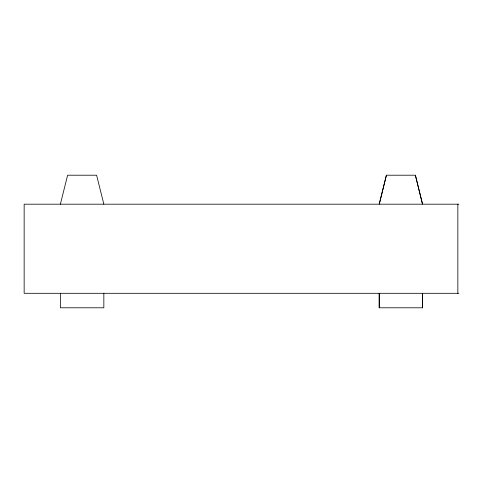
<?xml version="1.0" encoding="UTF-8"?>
<svg xmlns="http://www.w3.org/2000/svg" width="483" height="483" viewBox="0 0 483 483"><rect width="100%" height="100%" fill="white"/><g stroke="black" fill="none" stroke-linecap="round" stroke-linejoin="round"><path stroke-width="0.72" d="M379.511 203.464L386.4 175.208L415.38 175.208L422.625 204.188M60.375 204.188L67.62 175.208L96.6 175.208L103.845 204.188M379.155 204.188L386.4 175.208M458.85 204.188L24.15 204.188L24.15 293.302L458.85 293.302M415.38 175.208L422.269 203.464M457.854 204.188L457.854 293.302M422.625 293.302L422.625 307.792L379.155 307.792L379.155 293.302M422.486 293.302L422.486 307.792M379.294 293.302L379.294 307.792M103.845 293.302L103.845 307.792L60.375 307.792L60.375 293.302"/></g></svg>
